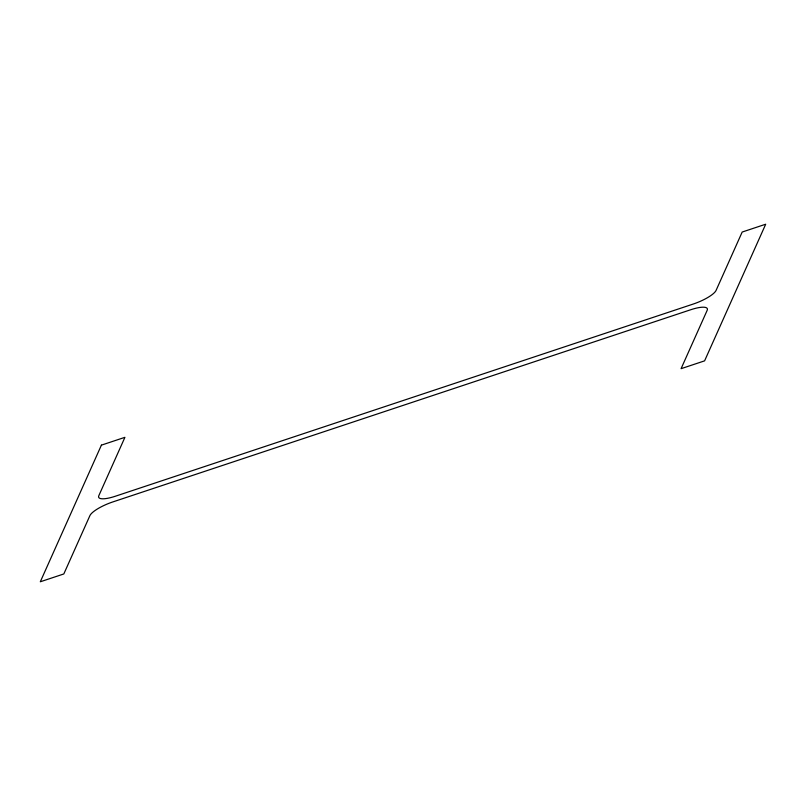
<?xml version="1.0" encoding="UTF-8"?>
<svg xmlns="http://www.w3.org/2000/svg" width="806" height="806" viewBox="0 0 806 806"><rect width="100%" height="100%" fill="white"/><g stroke="black" fill="none" stroke-linecap="round" stroke-linejoin="round"><path stroke-width="1.21" d="M101.405 445.144L40.3 581.781L63.815 573.963L89.909 515.618A21.369 5.561 -22.5 0 1 112.689 501.977L690.762 309.726A21.369 5.561 -22.5 0 1 707.164 310.34L681.08 368.674L704.595 360.856L765.7 224.219L742.185 232.037L716.091 290.382A21.369 5.561 -22.5 0 1 693.311 304.023L115.238 496.274A21.369 5.561 -22.5 0 1 98.836 495.66L124.92 437.326L101.405 445.144"/></g></svg>
